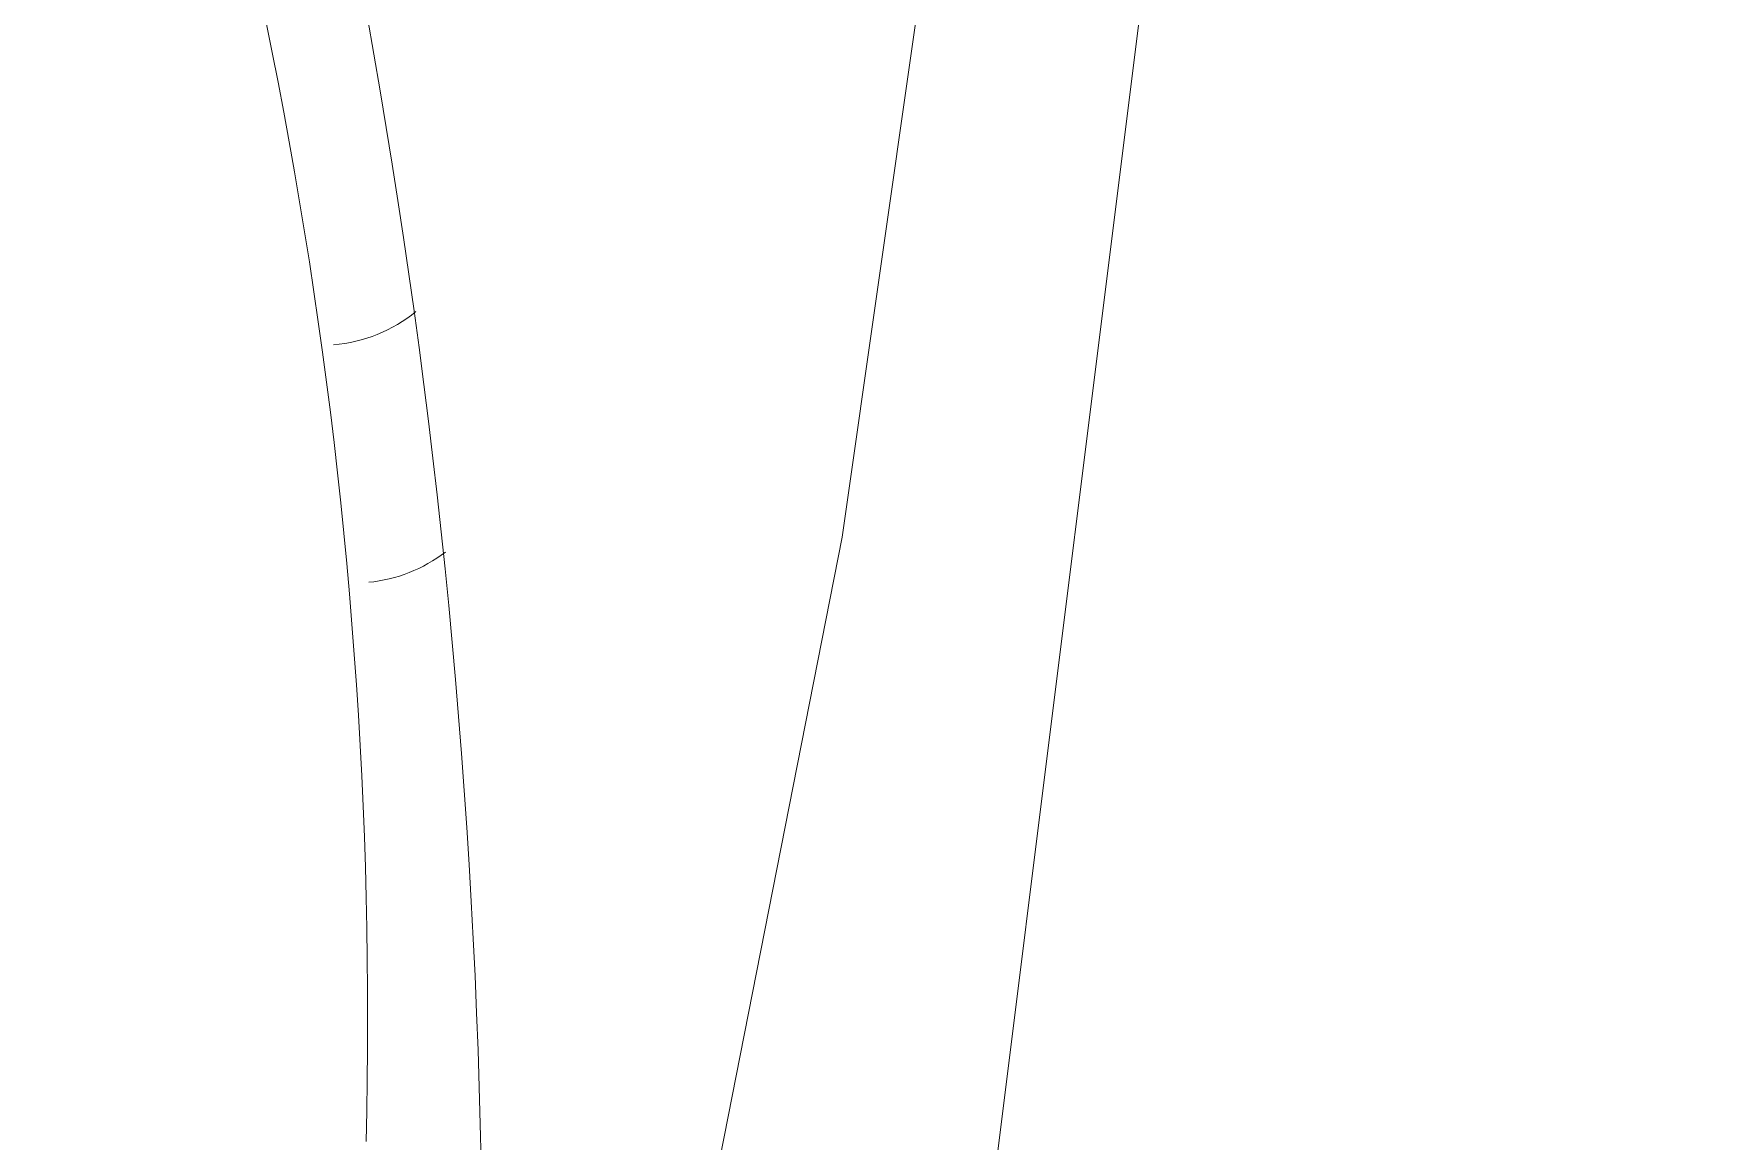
# Model space of a CAD drawing. Header units: millimetres. Extents: x -37049 to 129367, y 25385 to 90033.
# Drawn here: x 8329 to 9442, y 52480 to 53218 of the extents above; entities that cross this region are included whole.
import ezdxf

# ---------------------------------------------------------------- set-up
doc = ezdxf.new("R2010")
doc.units = ezdxf.units.MM
doc.header["$MEASUREMENT"] = 0
doc.linetypes.add('ACAD_ISO03W100', pattern=[30, 12, -18])
doc.linetypes.add('DASHDOT2', pattern=[0.5, 0.25, -0.125, 0, -0.125])
doc.layers.add('NCAY', color=3, linetype='Continuous', lineweight=13)
doc.layers.add('NKHUAT1', color=54, linetype='ACAD_ISO03W100', lineweight=15)

# ---------------------------------------------------------------- blocks, each defined once
blk = doc.blocks.new('FRONT11')
for points in [[(914.339590412681, 3668.5041843176), (1247.782765250769, 6336.712673830276), (1571.50843064877, 10430.78298555361), (2031.925170831673, 14448.95210924995), (1767.927766998997, 14411.25727504207), (1307.511026816093, 10204.61386854789), (760.5273776919348, 5483.494034487405), (501.3675480537931, 3668.5041843176)], [(501.3675480537931, 3668.5041843176), (-41.82837447948987, 908.6536794289132), (-223.0597966241767, 335.8964794888743), (-250.762222787831, 231.2057168146712)], [(552.7393018140574, 820.6340219379636), (569.444010458712, 908.6536794289132), (914.339590412681, 3668.5041843176)]]:
    blk.add_lwpolyline(points)
blk = doc.blocks.new('AE24ZF')
for centre, radius, start, end in [((1.152876130328709, 0.2255955136546907), 1.182096851288049, 163.0482929527278, 181.7976665587151), ((0.789009776286961, 0.2726387061819118), 0.7995455599736178, 158.7467515996169, 181.460554923945), ((-0.002961928499303657, 0.4061626439475902), 0.02434081434504879, 230.6787719192206, 265.2278789192206), ((-0.008369719827936162, 0.3675000923434101), 0.02434081434504879, 232.4944819192206, 264.4898519192206)]:
    blk.add_arc(centre, radius, start, end)
blk = doc.blocks.new('A$C693E638F')
at = {"layer": 'NCAY', "linetype": 'DASHDOT2', "xscale": 0.75, "yscale": 0.75, "zscale": 0.75}
blk.add_blockref('FRONT11', (3085.137794394739, 176.4064859330101), dxfattribs=at)
at = {"layer": 'NCAY', "extrusion": (0, 0, -1), "xscale": 8189.999999995052, "yscale": 8189.999999995052, "zscale": -8190.000000000001}
blk.add_blockref('AE24ZF', (-2742.686737172504, 56.46414313581045), dxfattribs=at)

msp = doc.modelspace()

# ---------------------------------------------------------------- block references
at = {"layer": 'NKHUAT1', "ltscale": 100, "xscale": 0.5, "yscale": 0.5, "zscale": 0.5, "rotation": 359.9999999999985}
msp.add_blockref('A$C693E638F', (7137.581422477598, 51418.61964398027), dxfattribs=at)

doc.saveas('drawing.dxf')
